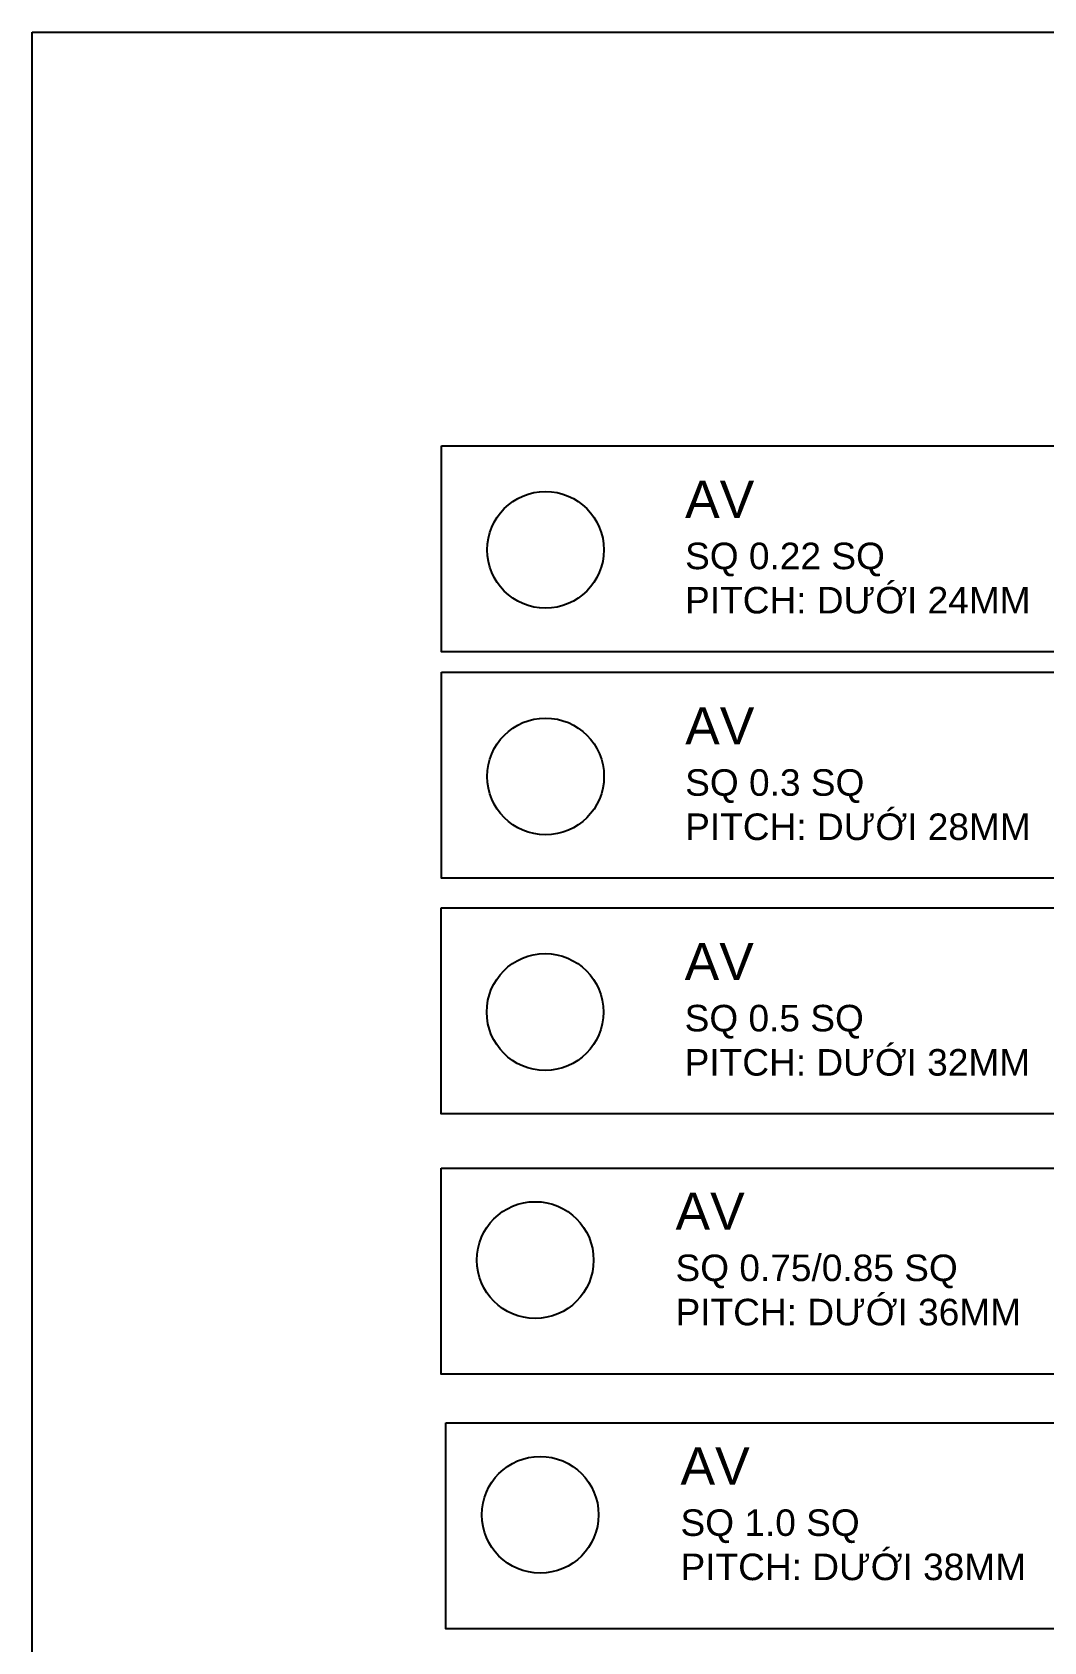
# Model space of a CAD drawing. Header units: millimetres. Extents: x 10828 to 12582, y 10200 to 11457.
# Drawn here: x 10828.2 to 10923.6, y 11302.3 to 11454 of the extents above; entities that cross this region are included whole.
import ezdxf

# ---------------------------------------------------------------- set-up
doc = ezdxf.new("R2010")
doc.units = ezdxf.units.MM
doc.styles.get("Standard").update_dxf_attribs({"font": 'arial.ttf'})

msp = doc.modelspace()

# ---------------------------------------------------------------- linework, layer by layer
for points in [[(10828.25, 11454), (11248.25, 11454), (11248.25, 11157), (10828.25, 11157)], [(10866.82, 11415.03), (11086.43, 11415.03), (11086.43, 11395.62), (10866.82, 11395.62)], [(10866.83, 11393.68), (11086.43, 11393.68), (11086.43, 11374.27), (10866.83, 11374.27)], [(10866.78, 11371.48), (11086.38, 11371.48), (11086.38, 11352.07), (10866.78, 11352.07)], [(10866.78, 11346.97), (11086.38, 11346.97), (11086.38, 11327.56), (10866.78, 11327.56)], [(10867.24, 11322.97), (11086.85, 11322.97), (11086.85, 11303.55), (10867.24, 11303.55)]]:
    msp.add_lwpolyline(points, close=True)
for centre in [(10876.62, 11405.22), (10876.63, 11383.87), (10876.58, 11361.67), (10875.65, 11338.3), (10876.12, 11314.3)]:
    msp.add_circle(centre, 5.5)

# ---------------------------------------------------------------- texts
at = {"char_height": 2.5, "attachment_point": 1}
for s, insert in [('{\\H1.4x;AV\\P}SQ 0.22 SQ\\PPITCH: DƯỚI 24MM', (10889.77, 11411.73)), ('{\\H1.4x;AV\\P}SQ 0.3 SQ\\PPITCH: DƯỚI 28MM', (10889.78, 11390.38)), ('{\\H1.4x;AV\\P}SQ 0.5 SQ\\PPITCH: DƯỚI 32MM', (10889.73, 11368.18)), ('{\\H1.4x;AV\\P}SQ 0.75/0.85 SQ\\PPITCH: DƯỚI 36MM', (10888.87, 11344.65)), ('{\\H1.4x;AV\\P}SQ 1.0 SQ\\PPITCH: DƯỚI 38MM', (10889.34, 11320.64))]:
    msp.add_mtext_dynamic_manual_height_columns(s, width=33.1939, gutter_width=12.5, heights=[0], dxfattribs=dict(at, insert=insert))

doc.saveas('drawing.dxf')
